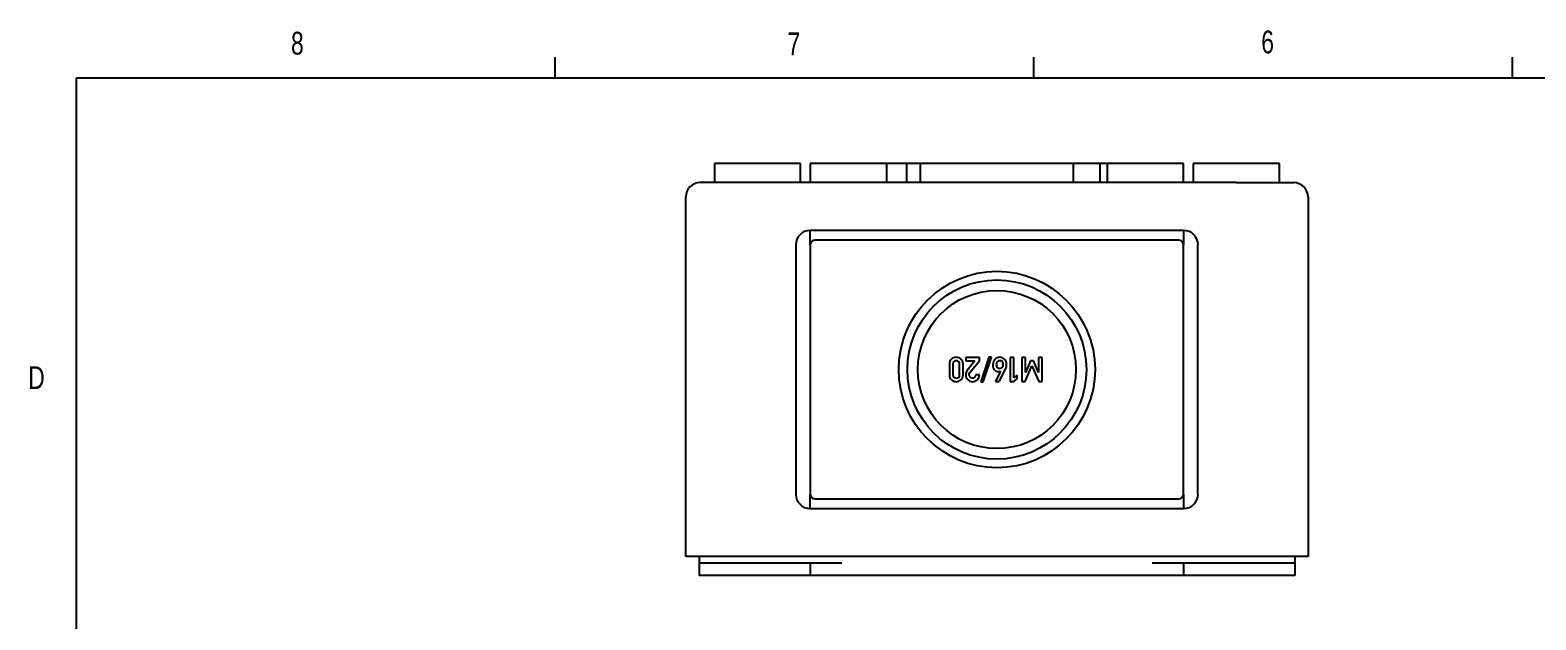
# Paper-space layout 'Layout1' of a CAD drawing. Extents: x 0.4 to 16.6, y 0.2 to 10.8.
# Drawn here: x 0.44 to 6.63, y 8.42 to 10.84 of the extents above; entities that cross this region are included whole.
import ezdxf

# ---------------------------------------------------------------- set-up
doc = ezdxf.new("R2010")
doc.units = 0
doc.header["$MEASUREMENT"] = 0
doc.linetypes.add('SLD-SOLID', pattern=[0])
doc.layers.get('0').update_dxf_attribs({"linetype": 'CONTINUOUS'})
doc.styles.add('SLDTEXTSTYLE1', font='TXT', dxfattribs={"width": 0.75})

psp = doc.layouts.get("Layout1")

# ---------------------------------------------------------------- linework, layer by layer
at = {"color": 7, "linetype": 'SLD-SOLID'}
for p, q in [((2.5948, 10.6421), (2.5948, 10.7269)), ((4.5635, 10.6421), (4.5635, 10.7269)), ((6.5323, 10.6421), (6.5323, 10.7269)), ((0.6263, 10.6421), (16.3763, 10.6421)), ((0.6263, 10.6421), (0.6263, 0.3921)), ((3.2503, 10.2906), (3.2503, 10.2119)), ((3.6047, 10.2906), (3.2503, 10.2906)), ((3.6047, 10.2119), (3.6047, 10.2906)), ((3.644, 10.2906), (3.644, 10.2119)), ((3.959, 10.2906), (3.644, 10.2906)), ((3.959, 10.2119), (3.959, 10.2906)), ((4.0415, 10.2906), (3.959, 10.2906)), ((4.0415, 10.2119), (4.0415, 10.2906)), ((4.0968, 10.2906), (4.0415, 10.2906)), ((4.0968, 10.2906), (4.0968, 10.2119)), ((4.7267, 10.2906), (4.0968, 10.2906)), ((4.7267, 10.2119), (4.7267, 10.2906)), ((4.8364, 10.2906), (4.7267, 10.2906)), ((4.8364, 10.2119), (4.8364, 10.2906)), ((4.8645, 10.2906), (4.8364, 10.2906)), ((4.8645, 10.2906), (4.8645, 10.2119)), ((5.1795, 10.2906), (4.8645, 10.2906)), ((5.1795, 10.2119), (5.1795, 10.2906)), ((5.2188, 10.2906), (5.2188, 10.2119)), ((5.5732, 10.2906), (5.2188, 10.2906)), ((5.5732, 10.2119), (5.5732, 10.2906)), ((3.4275, 10.2119), (3.1913, 10.2119)), ((5.396, 10.2119), (3.4275, 10.2119)), ((5.396, 10.2119), (5.6322, 10.2119)), ((3.1322, 8.6764), (3.1322, 10.1528)), ((5.6913, 10.1528), (5.6913, 8.6764)), ((5.1795, 10.015), (3.644, 10.015)), ((3.644, 9.956), (3.644, 10.015)), ((5.1598, 9.9756), (3.6637, 9.9756)), ((5.1795, 10.015), (5.1795, 9.956)), ((3.585, 9.956), (3.585, 8.9323)), ((3.644, 9.956), (3.644, 8.9323)), ((5.1795, 8.9323), (5.1795, 9.956)), ((5.2385, 8.9323), (5.2385, 9.956)), ((4.2834, 9.4934), (4.2834, 9.4794)), ((4.3395, 9.4934), (4.2834, 9.4934)), ((4.2834, 9.4794), (4.3209, 9.4794)), ((4.3209, 9.4794), (4.2893, 9.4397)), ((4.301, 9.4321), (4.3395, 9.4802)), ((4.3395, 9.4802), (4.3395, 9.4934)), ((4.378, 9.4942), (4.345, 9.3942)), ((4.3558, 9.3942), (4.3888, 9.4942)), ((4.3888, 9.4942), (4.378, 9.4942)), ((4.4806, 9.4936), (4.4664, 9.4936)), ((4.4664, 9.4936), (4.4664, 9.3951)), ((4.4806, 9.41), (4.4806, 9.4936)), ((4.529, 9.4934), (4.5141, 9.4934)), ((4.5141, 9.4934), (4.5141, 9.3951)), ((4.5293, 9.4321), (4.529, 9.4934)), ((4.5499, 9.4794), (4.5293, 9.4321)), ((4.5623, 9.4794), (4.5499, 9.4794)), ((4.5832, 9.4321), (4.5623, 9.4794)), ((4.5832, 9.4934), (4.5832, 9.4321)), ((4.5981, 9.4934), (4.5832, 9.4934)), ((4.5981, 9.3951), (4.5981, 9.4934)), ((4.2164, 9.466), (4.2164, 9.4225)), ((4.2306, 9.4651), (4.2306, 9.4234)), ((4.2582, 9.4234), (4.2582, 9.4651)), ((4.2723, 9.4225), (4.2723, 9.466)), ((4.3395, 9.4225), (4.3254, 9.4225)), ((4.4262, 9.4369), (4.4057, 9.3952)), ((4.4215, 9.3952), (4.4479, 9.4481)), ((4.4946, 9.4203), (4.4806, 9.41)), ((4.4946, 9.4053), (4.4946, 9.4203)), ((4.5282, 9.3951), (4.5558, 9.4592)), ((4.5558, 9.4592), (4.584, 9.3951)), ((4.345, 9.3942), (4.3558, 9.3942)), ((4.4057, 9.3952), (4.4215, 9.3952)), ((4.4664, 9.3951), (4.4806, 9.3951)), ((4.4806, 9.3951), (4.4946, 9.4053)), ((4.5141, 9.3951), (4.5282, 9.3951)), ((4.584, 9.3951), (4.5981, 9.3951)), ((3.644, 8.8733), (3.644, 8.9323)), ((5.1795, 8.9323), (5.1795, 8.8733)), ((3.644, 8.8733), (5.1795, 8.8733)), ((3.6637, 8.9127), (5.1598, 8.9127)), ((3.4275, 8.6764), (3.1322, 8.6764)), ((3.1873, 8.6764), (3.1873, 8.6489)), ((5.396, 8.6764), (3.4275, 8.6764)), ((5.6913, 8.6764), (5.396, 8.6764)), ((5.6362, 8.6764), (5.6362, 8.6489)), ((3.4275, 8.6489), (3.1873, 8.6489)), ((3.1873, 8.6489), (3.1873, 8.5977)), ((3.7739, 8.6489), (3.4275, 8.6489)), ((3.644, 8.6489), (3.644, 8.5977)), ((5.396, 8.6489), (5.0495, 8.6489)), ((5.1795, 8.6489), (5.1795, 8.5977)), ((5.6362, 8.6489), (5.396, 8.6489)), ((5.6362, 8.6489), (5.6362, 8.5977)), ((3.3173, 8.5977), (3.1873, 8.5977)), ((3.4275, 8.5977), (3.3173, 8.5977)), ((3.644, 8.5977), (3.4275, 8.5977)), ((3.7739, 8.5977), (3.644, 8.5977)), ((5.0495, 8.5977), (3.7739, 8.5977)), ((5.1795, 8.5977), (5.0495, 8.5977)), ((5.396, 8.5977), (5.1795, 8.5977)), ((5.5062, 8.5977), (5.396, 8.5977)), ((5.6362, 8.5977), (5.5062, 8.5977))]:
    psp.add_line(p, q, dxfattribs=at)
for radius in [0.4035, 0.3681, 0.3248]:
    psp.add_circle((4.4117, 9.4441), radius, dxfattribs=at)
for centre, radius, start, end in [((3.1913, 10.1528), 0.0591, 90, 180), ((5.6322, 10.1528), 0.0591, 360, 90), ((3.644, 9.956), 0.0591, 90, 180), ((3.6637, 9.956), 0.0197, 90, 180), ((5.1598, 9.956), 0.0197, 0, 90), ((5.1795, 9.956), 0.0591, 360, 90), ((3.644, 8.9323), 0.0591, 180, 270), ((3.6637, 8.9323), 0.0197, 180, 270), ((5.1598, 8.9323), 0.0197, 270, 360), ((5.1795, 8.9323), 0.0591, 270, 0)]:
    psp.add_arc(centre, radius, start, end, dxfattribs=at)
for points in [[(4.225, 9.4869), (4.2193, 9.482), (4.2164, 9.475), (4.2164, 9.466)], [(4.2444, 9.4942), (4.2372, 9.4942), (4.2307, 9.4918), (4.225, 9.4869)], [(4.2344, 9.4763), (4.2318, 9.4736), (4.2306, 9.4699), (4.2306, 9.4651)], [(4.2444, 9.4802), (4.2403, 9.4802), (4.237, 9.4789), (4.2344, 9.4763)], [(4.2639, 9.4869), (4.2582, 9.4918), (4.2517, 9.4942), (4.2444, 9.4942)], [(4.2545, 9.4763), (4.252, 9.4789), (4.2486, 9.4802), (4.2444, 9.4802)], [(4.2582, 9.4651), (4.2582, 9.4699), (4.257, 9.4736), (4.2545, 9.4763)], [(4.2723, 9.466), (4.2723, 9.475), (4.2695, 9.482), (4.2639, 9.4869)], [(4.4042, 9.4873), (4.3982, 9.4825), (4.3951, 9.4744), (4.3951, 9.4631)], [(4.4242, 9.4946), (4.4169, 9.4946), (4.4103, 9.4922), (4.4042, 9.4873)], [(4.4139, 9.4768), (4.4109, 9.4744), (4.4093, 9.4703), (4.4093, 9.4643)], [(4.4234, 9.4805), (4.4202, 9.4805), (4.417, 9.4793), (4.4139, 9.4768)], [(4.4376, 9.4643), (4.4376, 9.4751), (4.4329, 9.4805), (4.4234, 9.4805)], [(4.4432, 9.4866), (4.4375, 9.4919), (4.4313, 9.4946), (4.4242, 9.4946)], [(4.4517, 9.4646), (4.4517, 9.474), (4.4489, 9.4813), (4.4432, 9.4866)], [(4.2164, 9.4225), (4.2164, 9.4135), (4.2193, 9.4065), (4.225, 9.4016)], [(4.2306, 9.4234), (4.2306, 9.4186), (4.2318, 9.415), (4.2344, 9.4123)], [(4.2344, 9.4123), (4.237, 9.4097), (4.2403, 9.4083), (4.2444, 9.4083)], [(4.2444, 9.4083), (4.2486, 9.4083), (4.252, 9.4097), (4.2545, 9.4123)], [(4.2545, 9.4123), (4.257, 9.415), (4.2582, 9.4186), (4.2582, 9.4234)], [(4.2638, 9.4016), (4.2695, 9.4065), (4.2723, 9.4135), (4.2723, 9.4225)], [(4.2893, 9.4397), (4.2854, 9.4348), (4.2834, 9.4291), (4.2834, 9.4224)], [(4.2834, 9.4224), (4.2834, 9.4146), (4.2862, 9.408), (4.2916, 9.4025)], [(4.2975, 9.4223), (4.2975, 9.4238), (4.2977, 9.4253), (4.2982, 9.4269)], [(4.3011, 9.4128), (4.2987, 9.4157), (4.2975, 9.4189), (4.2975, 9.4223)], [(4.2982, 9.4269), (4.2986, 9.4285), (4.2995, 9.4302), (4.301, 9.4321)], [(4.311, 9.4083), (4.3068, 9.4083), (4.3035, 9.4098), (4.3011, 9.4128)], [(4.3209, 9.4122), (4.3182, 9.4096), (4.3149, 9.4083), (4.311, 9.4083)], [(4.3254, 9.4225), (4.3251, 9.4182), (4.3236, 9.4147), (4.3209, 9.4122)], [(4.3313, 9.4024), (4.3367, 9.4079), (4.3395, 9.4146), (4.3395, 9.4225)], [(4.3951, 9.4631), (4.3951, 9.4535), (4.3976, 9.4466), (4.4024, 9.4422)], [(4.4024, 9.4422), (4.4072, 9.4378), (4.4126, 9.4356), (4.4187, 9.4356)], [(4.4093, 9.4643), (4.4093, 9.4589), (4.4107, 9.4547), (4.4135, 9.4521)], [(4.4135, 9.4521), (4.4162, 9.4495), (4.4195, 9.4481), (4.4234, 9.4481)], [(4.4187, 9.4356), (4.4217, 9.4356), (4.4242, 9.436), (4.4262, 9.4369)], [(4.4234, 9.4481), (4.4275, 9.4481), (4.4308, 9.4495), (4.4334, 9.4521)], [(4.4334, 9.4521), (4.4362, 9.4548), (4.4376, 9.4589), (4.4376, 9.4643)], [(4.4479, 9.4481), (4.4505, 9.4531), (4.4517, 9.4587), (4.4517, 9.4646)], [(4.225, 9.4016), (4.2307, 9.3967), (4.2372, 9.3942), (4.2444, 9.3942)], [(4.2444, 9.3942), (4.2517, 9.3942), (4.2582, 9.3967), (4.2638, 9.4016)], [(4.2916, 9.4025), (4.2971, 9.397), (4.3039, 9.3942), (4.3121, 9.3942)], [(4.3121, 9.3942), (4.3195, 9.3942), (4.3259, 9.397), (4.3313, 9.4024)]]:
    psp.add_open_spline(points, degree=3, dxfattribs=at)

# ---------------------------------------------------------------- texts
at = {"color": 7, "linetype": 'CONTINUOUS', "char_height": 0.0937, "attachment_point": 1, "style": 'SLDTEXTSTYLE1'}
for s, insert in [('6', (5.4987, 10.8367)), ('8', (1.5091, 10.8315)), ('7', (3.551, 10.8287)), ('D', (0.4286, 9.4575))]:
    psp.add_mtext(s, dxfattribs=dict(at, insert=insert))

doc.saveas('drawing.dxf')
